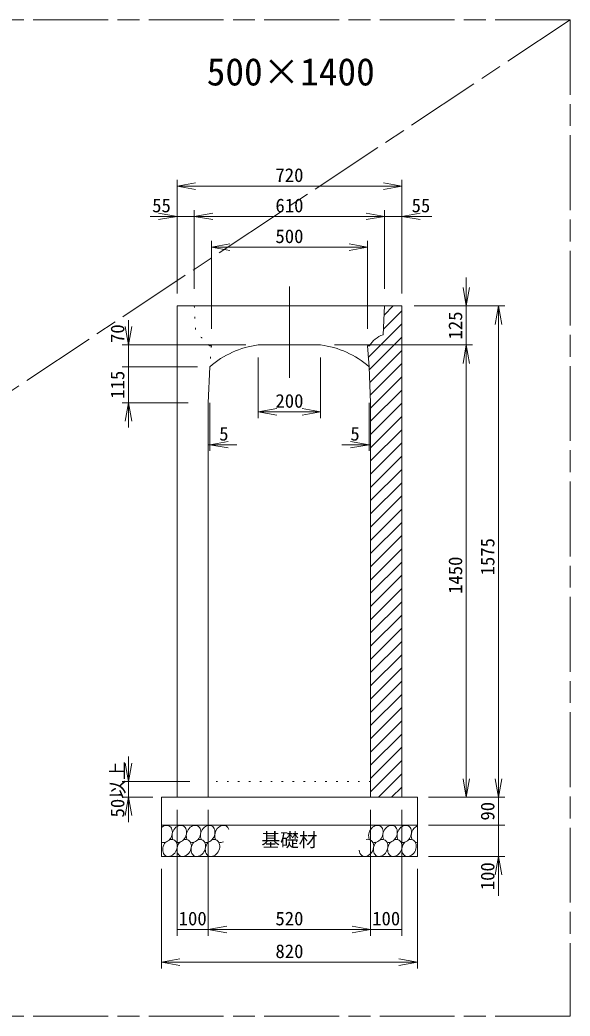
# Model space of a CAD drawing. Units: millimetres, scale not verified. Extents: x 2577 to 21887, y 2787 to 16449.
# Drawn here: x 17493 to 19256, y 6554 to 9748 of the extents above; entities that cross this region are included whole.
import ezdxf
from ezdxf.enums import TextEntityAlignment as Align

# ---------------------------------------------------------------- set-up
doc = ezdxf.new("R2010")
doc.units = ezdxf.units.MM
doc.header["$LTSCALE"] = 20
doc.linetypes.add('CHAIN', pattern=[18.5, 12, -1.5, 3.5, -1.5])
doc.linetypes.add('DOTTED', pattern=[1.75, 0.25, -1.5])
doc.layers.add('Layer1', color=4, linetype='Continuous', lineweight=18)
doc.styles.add('ＭＳ ゴシック-5.0-0.0', font='')
doc.styles.get('ＭＳ ゴシック-5.0-0.0').set_extended_font_data('ＭＳ ゴシック-5.0-0.0')

msp = doc.modelspace()

# ---------------------------------------------------------------- linework, layer by layer
at = {"layer": 'Layer1', "linetype": 'CHAIN'}
for p, q in [((19255.7, 9747.8), (14445.9, 9747.8)), ((19255.7, 9747.8), (14445.9, 6553.83)), ((19255.7, 9747.8), (19255.7, 6553.83)), ((19255.7, 6553.83), (14445.9, 6553.83))]:
    msp.add_line(p, q, dxfattribs=at)
at = {"layer": 'Layer1'}
for p, q in [((17996.5, 8870.58), (17996.5, 9235.02)), ((18716.5, 8870.58), (18716.5, 9235.02)), ((17996.5, 9215.02), (18055.59, 9225.44)), ((17996.5, 9215.02), (18716.5, 9215.02)), ((17996.5, 9215.02), (18055.59, 9204.6)), ((18716.5, 9215.02), (18657.41, 9225.44)), ((18716.5, 9215.02), (18657.41, 9204.6)), ((18051.5, 8885.58), (18051.5, 9137.78)), ((18661.5, 8885.58), (18661.5, 9137.78)), ((17996.5, 9117.78), (17910.25, 9117.78)), ((17996.5, 9117.78), (17937.41, 9128.2)), ((17996.5, 9117.78), (17937.41, 9107.37)), ((17996.5, 9117.78), (18051.5, 9117.78)), ((18051.5, 9117.78), (18110.59, 9128.2)), ((18051.5, 9117.78), (18110.59, 9128.2)), ((18051.5, 9117.78), (18110.59, 9107.37)), ((18051.5, 9117.78), (18111.5, 9117.78)), ((18051.5, 9117.78), (18661.5, 9117.78)), ((18051.5, 9117.78), (18110.59, 9107.37)), ((18661.5, 9117.78), (18601.5, 9117.78)), ((18661.5, 9117.78), (18602.41, 9128.2)), ((18661.5, 9117.78), (18602.41, 9128.2)), ((18661.5, 9117.78), (18602.41, 9107.37)), ((18661.5, 9117.78), (18602.41, 9107.37)), ((18661.5, 9117.78), (18716.5, 9117.78)), ((18716.5, 9117.78), (18775.59, 9128.2)), ((18716.5, 9117.78), (18775.59, 9107.37)), ((18716.5, 9117.78), (18812.43, 9117.78)), ((18106.5, 8757.58), (18106.5, 9039.15)), ((18606.5, 8757.58), (18606.5, 9039.15)), ((18106.5, 9019.15), (18165.59, 9029.57)), ((18606.5, 9019.15), (18106.5, 9019.15)), ((18106.5, 9019.15), (18165.59, 9008.73)), ((18606.5, 9019.15), (18547.41, 9029.57)), ((18606.5, 9019.15), (18547.41, 9008.73)), ((18923.29, 8705.58), (18923.29, 8921.79)), ((18356.5, 8600.27), (18356.5, 8892.74)), ((18923.29, 8830.58), (18912.87, 8889.67)), ((18923.29, 8830.58), (18933.71, 8889.67)), ((17996.5, 8830.58), (18661.5, 8830.58)), ((17996.5, 7255.58), (17996.5, 8830.58)), ((18661.5, 8830.58), (18656.5, 8738.36)), ((18657.49, 8756.57), (18716.5, 8815.58)), ((18659.92, 8801.43), (18689.07, 8830.58)), ((18661.5, 8830.58), (18716.5, 8830.58)), ((18716.5, 7255.58), (18716.5, 8830.58)), ((18756.5, 8830.58), (18943.29, 8830.58)), ((18796.5, 8830.58), (19046.5, 8830.58)), ((19026.5, 8830.58), (19016.09, 8771.49)), ((19026.5, 8830.58), (19036.92, 8771.49)), ((19026.5, 7255.58), (19026.5, 8830.58)), ((17840.66, 8705.58), (17840.66, 8785.58)), ((17840.66, 8705.58), (17830.24, 8764.67)), ((17840.66, 8705.58), (17851.08, 8764.67)), ((18609.24, 8665.89), (18716.5, 8773.16)), ((18611.91, 8626.14), (18716.5, 8730.73)), ((18216.5, 8705.58), (17820.66, 8705.58)), ((17840.66, 8635.58), (17840.66, 8715.58)), ((17840.66, 8705.58), (17840.66, 8635.58)), ((18356.5, 8705.58), (18256.5, 8705.58)), ((18356.5, 8705.58), (18456.5, 8705.58)), ((18943.29, 8705.58), (18500.71, 8705.58)), ((18606.5, 8702.58), (18612.82, 8702.58)), ((18606.5, 8702.58), (18611.5, 8635.58)), ((18613.68, 8585.48), (18716.5, 8688.3)), ((18923.29, 8705.58), (18912.87, 8646.49)), ((18923.29, 8705.58), (18912.87, 8646.49)), ((18923.29, 8705.58), (18933.71, 8646.49)), ((18923.29, 8705.58), (18923.29, 8625.58)), ((18923.29, 8705.58), (18933.71, 8646.49)), ((18923.29, 7255.58), (18923.29, 8705.58)), ((18256.5, 8665.58), (18256.5, 8471.11)), ((18456.5, 8665.58), (18456.5, 8471.11)), ((18061.5, 8635.58), (17820.66, 8635.58)), ((17840.66, 8635.58), (17840.66, 8520.58)), ((18101.5, 8635.58), (18096.5, 8520.58)), ((18611.5, 8635.58), (18616.5, 8520.58)), ((18615.44, 8544.82), (18716.5, 8645.88)), ((18616.5, 8503.45), (18716.5, 8603.45)), ((18616.5, 8461.02), (18716.5, 8561.02)), ((18031.5, 8520.58), (17820.66, 8520.58)), ((17840.66, 8520.58), (17830.24, 8461.49)), ((17840.66, 8520.58), (17851.08, 8461.49)), ((17840.66, 8520.58), (17840.66, 8440.58)), ((18096.5, 7255.58), (18096.5, 8520.58)), ((18101.5, 8520.58), (18101.5, 8365.76)), ((18256.5, 8491.11), (18315.59, 8501.53)), ((18456.5, 8491.11), (18397.41, 8501.53)), ((18611.5, 8520.58), (18611.5, 8365.76)), ((18616.5, 7255.58), (18616.5, 8520.58)), ((18616.5, 8418.6), (18716.5, 8518.6)), ((18256.5, 8491.11), (18456.5, 8491.11)), ((18256.5, 8491.11), (18315.59, 8480.69)), ((18456.5, 8491.11), (18397.41, 8480.69)), ((18616.5, 8376.17), (18716.5, 8476.17)), ((18616.5, 8333.74), (18716.5, 8433.74)), ((18096.5, 8385.76), (18101.5, 8385.76)), ((18101.5, 8385.76), (18160.59, 8396.18)), ((18101.5, 8385.76), (18160.59, 8375.34)), ((18101.5, 8385.76), (18188.1, 8385.76)), ((18611.5, 8385.76), (18524.9, 8385.76)), ((18611.5, 8385.76), (18552.41, 8396.18)), ((18611.5, 8385.76), (18552.41, 8375.34)), ((18616.5, 8385.76), (18611.5, 8385.76)), ((18616.5, 8291.32), (18716.5, 8391.32)), ((18616.5, 8248.89), (18716.5, 8348.89)), ((18616.5, 8206.47), (18716.5, 8306.47)), ((18616.5, 8164.04), (18716.5, 8264.04)), ((18616.5, 8121.61), (18716.5, 8221.61)), ((18616.5, 8079.19), (18716.5, 8179.19)), ((18616.5, 8036.76), (18716.5, 8136.76)), ((18616.5, 7994.33), (18716.5, 8094.33)), ((18616.5, 7951.91), (18716.5, 8051.91)), ((18616.5, 7909.48), (18716.5, 8009.48)), ((18616.5, 7867.05), (18716.5, 7967.05)), ((18616.5, 7824.63), (18716.5, 7924.63)), ((18616.5, 7782.2), (18716.5, 7882.2)), ((18616.5, 7739.78), (18716.5, 7839.78)), ((18616.5, 7697.35), (18716.5, 7797.35)), ((18616.5, 7654.92), (18716.5, 7754.92)), ((18616.5, 7612.5), (18716.5, 7712.5)), ((18616.5, 7570.07), (18716.5, 7670.07)), ((18616.5, 7527.64), (18716.5, 7627.64)), ((18616.5, 7485.22), (18716.5, 7585.22)), ((18616.5, 7442.79), (18716.5, 7542.79)), ((18616.5, 7400.36), (18716.5, 7500.36)), ((18616.5, 7357.94), (18716.5, 7457.94)), ((18616.5, 7315.51), (18716.5, 7415.51)), ((17840.66, 7305.58), (17840.66, 7385.58)), ((17840.66, 7305.58), (17830.24, 7364.67)), ((17840.66, 7305.58), (17851.08, 7364.67)), ((18616.5, 7273.08), (18716.5, 7373.08)), ((18641.42, 7255.58), (18716.5, 7330.66)), ((18923.29, 7255.58), (18912.87, 7314.67)), ((18923.29, 7255.58), (18933.71, 7314.67)), ((19026.5, 7255.58), (19016.09, 7314.67)), ((19026.5, 7255.58), (19036.92, 7314.67)), ((18037.14, 7305.58), (17820.66, 7305.58)), ((17840.66, 7305.58), (17840.66, 7255.58)), ((18683.85, 7255.58), (18716.5, 7288.23)), ((17918.75, 7255.58), (17820.66, 7255.58)), ((17840.66, 7255.58), (17830.24, 7196.49)), ((17840.66, 7255.58), (17851.08, 7196.49)), ((17840.66, 7255.58), (17840.66, 7175.58)), ((17946.5, 7255.58), (17946.5, 7065.58)), ((17946.5, 7255.58), (18766.5, 7255.58)), ((18766.5, 7255.58), (18766.5, 7065.58)), ((18802.48, 7255.58), (19046.5, 7255.58)), ((19026.5, 7255.58), (19026.5, 7165.58)), ((17996.5, 7215.58), (17996.5, 6811.52)), ((18096.5, 7215.58), (18096.5, 6811.52)), ((18616.5, 7215.58), (18616.5, 6811.52)), ((18716.5, 7215.58), (18716.5, 6811.52)), ((17946.5, 7165.58), (18766.5, 7165.58)), ((18802.48, 7165.58), (19046.5, 7165.58)), ((19026.5, 7165.58), (19026.5, 7085.58)), ((19026.5, 7165.58), (19026.5, 7065.58)), ((19026.5, 7165.58), (19026.5, 7085.58)), ((18766.5, 7065.58), (17946.5, 7065.58)), ((18802.48, 7065.58), (19046.5, 7065.58)), ((19026.5, 7065.58), (19016.09, 7006.49)), ((19026.5, 7065.58), (19036.92, 7006.49)), ((19026.5, 7065.58), (19026.5, 6939.68)), ((17946.5, 7025.58), (17946.5, 6706.62)), ((18766.5, 7025.58), (18766.5, 6706.62)), ((18096.5, 6831.52), (18155.59, 6841.94)), ((18096.5, 6831.52), (18155.59, 6841.94)), ((18616.5, 6831.52), (18557.41, 6841.94)), ((18616.5, 6831.52), (18557.41, 6841.94)), ((17996.5, 6831.52), (18096.5, 6831.52)), ((18096.5, 6831.52), (18616.5, 6831.52)), ((18096.5, 6831.52), (18155.59, 6821.1)), ((18096.5, 6831.52), (18155.59, 6821.1)), ((18096.5, 6831.52), (18156.5, 6831.52)), ((18616.5, 6831.52), (18556.5, 6831.52)), ((18616.5, 6831.52), (18557.41, 6821.1)), ((18616.5, 6831.52), (18557.41, 6821.1)), ((18616.5, 6831.52), (18716.5, 6831.52)), ((17946.5, 6726.62), (18005.59, 6737.03)), ((17946.5, 6726.62), (18766.5, 6726.62)), ((17946.5, 6726.62), (18005.59, 6716.2)), ((18766.5, 6726.62), (18707.41, 6737.03)), ((18766.5, 6726.62), (18707.41, 6716.2))]:
    msp.add_line(p, q, dxfattribs=at)
at = {"layer": 'Layer1', "linetype": 'DOTTED', "lineweight": 13}
for p, q in [((18051.5, 8830.58), (18056.5, 8738.36)), ((18106.5, 8702.58), (18100.17, 8702.58)), ((18106.5, 8702.58), (18101.5, 8635.58)), ((18616.5, 7305.58), (18096.5, 7305.58))]:
    msp.add_line(p, q, dxfattribs=at)
msp.add_arc((18030.9, 8662.56), 80, 30.01756, 71.34006, dxfattribs=at)
at = {"layer": 'Layer1'}
for centre, radius, start, end in [((18682.09, 8662.56), 80, 108.65994, 149.98244), ((18292.02, 8420.32), 287.46, 97.09792, 131.51118), ((18420.98, 8420.32), 287.46, 48.48882, 82.90208)]:
    msp.add_arc(centre, radius, start, end, dxfattribs=at)
for centre, start_param, end_param in [((17958.12, 7137.76), 3.1641089, 7.3535633), ((18003.65, 7137.76), 3.2518953, 8.9063261), ((18049.17, 7137.76), 3.2518953, 8.9063261), ((18094.7, 7137.76), 3.2518953, 8.9063261), ((18140.22, 7137.76), 5.610227, 8.9063261), ((18633.36, 7137.76), 3.2518953, 8.9063261), ((18678.89, 7137.76), 3.2518953, 8.9063261), ((18724.41, 7137.76), 3.2518953, 8.9063261), ((18769.94, 7137.76), 0.6949414, 2.6231408), ((17973.5, 7093.1), 1.1965976, 6.8860585), ((18019.03, 7093.1), 1.1965976, 6.8860585), ((18064.55, 7093.1), 1.1965976, 6.8860585), ((18110.07, 7093.1), 1.1965976, 6.8860585), ((18603.22, 7093.1), 2.1791837, 6.8860585), ((18648.74, 7093.1), 1.1965976, 6.8860585), ((18694.27, 7093.1), 1.1965976, 6.8860585), ((18739.79, 7093.1), 1.1965976, 6.8860585), ((18140.22, 7137.76), 3.2518953, 3.8893366), ((18769.94, 7137.76), 3.2518953, 3.5395455)]:
    msp.add_ellipse(centre, major_axis=(12.08, 25.9), ratio=0.766667, start_param=start_param, end_param=end_param, dxfattribs=at)

# ---------------------------------------------------------------- texts
at = {"layer": 'Layer1', "color": 7, "style": 'ＭＳ ゴシック-5.0-0.0'}
msp.add_text('500×1400', height=87.98, dxfattribs=at).set_placement((18360.72, 9625.62), align=Align.TOP_CENTER)
for s, p in [('720', (18356.5, 9215.02)), ('55', (17946.55, 9117.78)), ('610', (18356.5, 9117.78)), ('55', (18777.86, 9117.78)), ('500', (18356.5, 9019.15)), ('200', (18356.5, 8491.11)), ('5', (18146.33, 8385.76)), ('5', (18566.67, 8385.76)), ('基礎材', (18356.5, 7083.42)), ('100', (18046.5, 6831.52)), ('520', (18356.5, 6831.52)), ('100', (18666.5, 6831.52)), ('820', (18356.5, 6726.62))]:
    msp.add_text(s, height=43.99, dxfattribs=at).set_placement(p, align=Align.BOTTOM_CENTER)
for s, p in [('125', (18923.29, 8768.08)), ('70', (17840.66, 8741.91)), ('115', (17840.66, 8578.08)), ('1575', (19026.5, 8026.72)), ('1450', (18923.29, 7967.27)), ('50以上', (17840.66, 7280.58)), ('90', (19026.5, 7210.58)), ('100', (19026.5, 7002.23))]:
    msp.add_text(s, height=43.99, rotation=90, dxfattribs=at).set_placement(p, align=Align.BOTTOM_CENTER)

doc.saveas('drawing.dxf')
